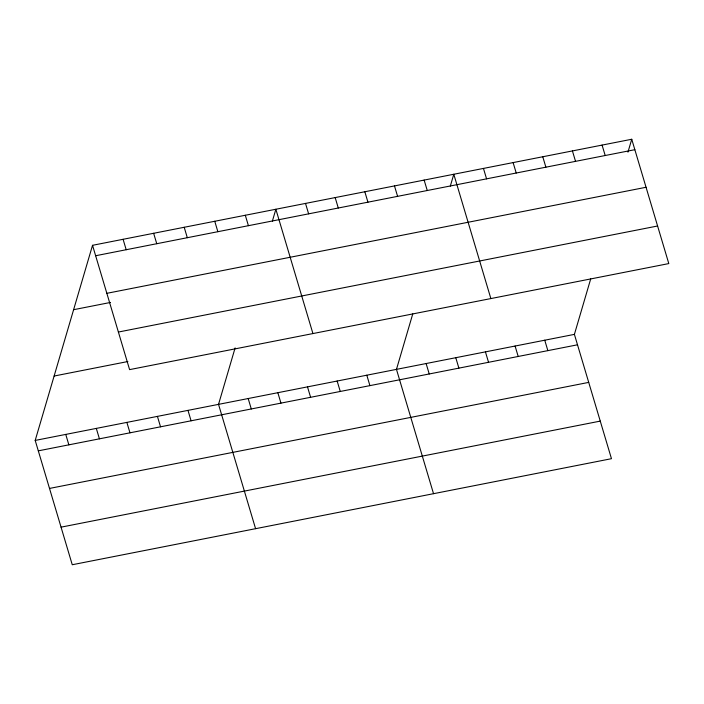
<?xml version="1.0" encoding="UTF-8"?>
<svg xmlns="http://www.w3.org/2000/svg" width="704" height="704" viewBox="0 0 704 704"><rect width="100%" height="100%" fill="white"/><g stroke="black" fill="none" stroke-linecap="round" stroke-linejoin="round"><path stroke-width="1.06" d="M590.709 278.898L574.402 334.374L611.468 458.691L72.257 564.74L35.2 440.422L92.532 245.309L631.743 139.26L668.8 263.578L129.598 369.626L92.532 245.309M235.118 347.899L218.53 404.369L255.587 528.686M272.369 221.135L275.862 209.255L312.928 333.573M412.764 313.896L396.466 369.371L433.532 493.689M450.305 186.138L453.798 174.258L490.864 298.575M627.959 152.134L631.743 139.26M95.638 255.737L634.85 149.688M106.85 293.322L646.052 187.273M73.612 309.698L110.493 302.447M118.386 332.042L657.598 225.993M54.12 376.033L127.873 361.53M35.2 440.422L574.402 334.374M38.306 450.85L577.518 344.802M49.509 488.435L588.72 382.386M61.054 527.155L600.266 421.106M602.078 145.094L605.194 155.514M572.422 150.92L575.538 161.348M542.766 156.754L545.882 167.182M513.11 162.589L516.226 173.017M544.746 340.208L547.862 350.636M483.454 168.423L486.57 178.851M515.09 346.042L518.197 356.462M485.434 351.868L488.541 362.296M424.142 180.083L427.258 190.511M455.778 357.702L458.885 368.13M394.486 185.918L397.593 196.346M426.122 363.537L429.229 373.965M364.83 191.752L367.937 202.18M335.174 197.586L338.281 208.014M366.81 375.206L369.917 385.625M305.518 203.421L308.625 213.849M337.154 381.031L340.261 391.459M307.498 386.866L310.605 397.294M245.309 215.257L248.415 225.685M277.842 392.7L280.949 403.128M214.755 221.267L217.862 231.695M248.186 398.534L251.293 408.962M184.202 227.278L187.308 237.706M153.639 233.288L156.754 243.716M187.977 410.379L191.083 420.798M123.086 239.298L126.201 249.726M157.423 416.381L160.53 426.809M126.861 422.391L129.976 432.819M96.307 428.402L99.422 438.83M65.754 434.412L68.86 444.84"/></g></svg>
